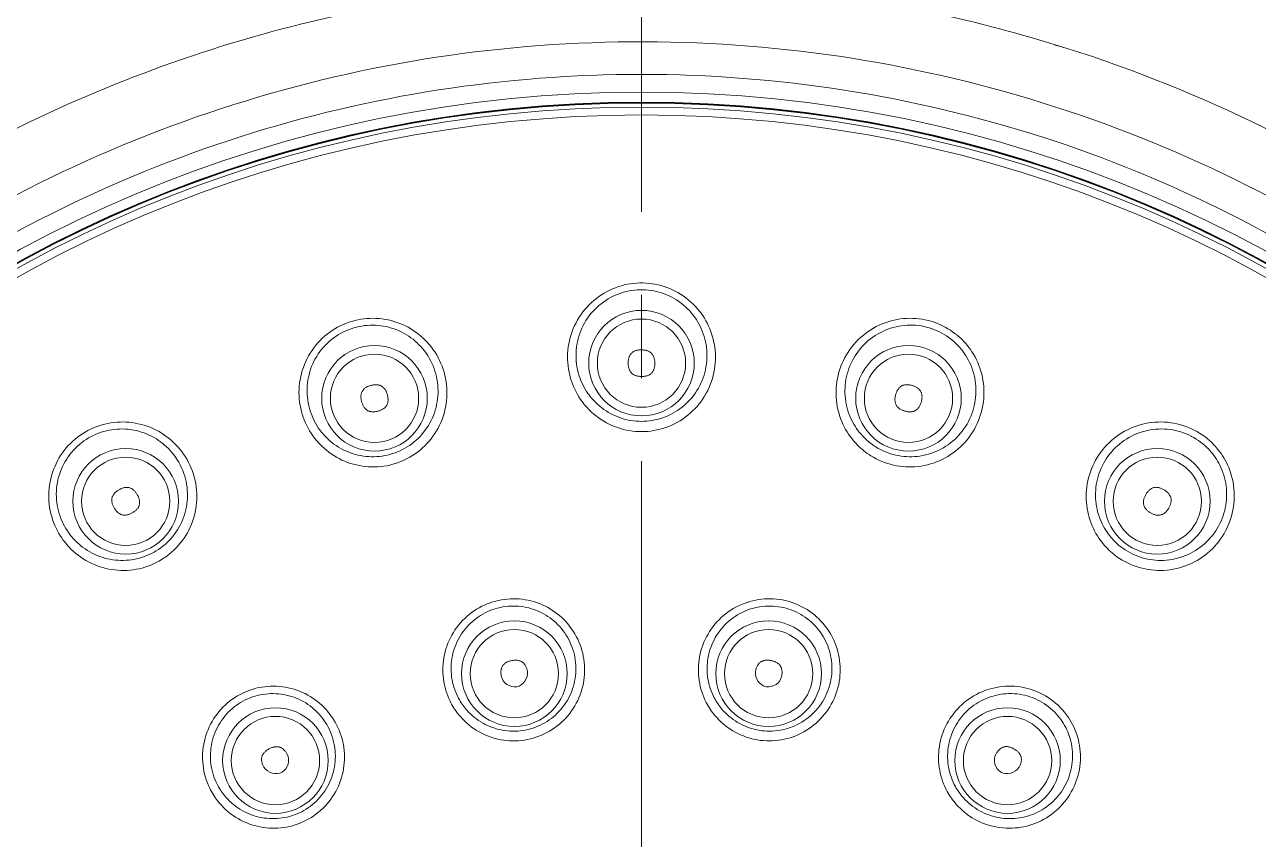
# Model space of a CAD drawing. Header units: millimetres. Extents: x 1435 to 2029, y -1230 to -810.
# Drawn here: x 1679.87 to 1716.94, y -885.33 to -860.84 of the extents above; entities that cross this region are included whole.
import ezdxf

# ---------------------------------------------------------------- set-up
doc = ezdxf.new("R2010")
doc.units = ezdxf.units.MM
doc.header["$LTSCALE"] = 10
doc.linetypes.add('CENTER', pattern=[2, 1.25, -0.25, 0.25, -0.25])
doc.layers.add('41', color=7, linetype='Continuous')
doc.layers.add('CL', color=1, linetype='CENTER')

msp = doc.modelspace()

# ---------------------------------------------------------------- linework, layer by layer
at = {"layer": '41', "color": 3, "linetype": 'Continuous', "lineweight": 5, "extrusion": (0, 0, -1)}
for centre, radius in [((-1698.40274, -902.01799), 39.1474), ((-1698.40274, -902.01799), 38.81921), ((-1698.40274, -902.01799), 38.46191), ((-1698.40274, -871.01799), 1.5866), ((-1690.37935, -872.07429), 1.5866), ((-1706.42613, -872.07429), 1.5866), ((-1682.90274, -875.1712), 1.5866), ((-1713.90274, -875.1712), 1.5866), ((-1694.58248, -880.35222), 1.5866), ((-1702.223, -880.35222), 1.5866), ((-1687.40274, -882.96543), 1.5866), ((-1709.40274, -882.96543), 1.5866)]:
    msp.add_circle(centre, radius, dxfattribs=at)
at = {"layer": '41', "color": 3, "linetype": 'Continuous', "lineweight": 5}
for centre, radius in [((1698.40274, -902.01799), 38.84741), ((1698.40274, -871.01799), 1.32679), ((1690.37935, -872.07429), 1.32679), ((1706.42613, -872.07429), 1.32679), ((1682.90274, -875.1712), 1.32679), ((1713.90274, -875.1712), 1.32679), ((1694.58248, -880.35222), 1.32679), ((1702.223, -880.35222), 1.32679), ((1687.40274, -882.96543), 1.32679), ((1709.40274, -882.96543), 1.32679)]:
    msp.add_circle(centre, radius, dxfattribs=at)
at = {"layer": '41', "color": 7, "linetype": 'Continuous', "lineweight": 5, "extrusion": (0, 0, -1)}
msp.add_circle((-1698.40274, -902.01799), 38.82819, dxfattribs=at)
at = {"layer": '41', "color": 7, "linetype": 'Continuous', "lineweight": 5}
msp.add_circle((1698.40274, -902.01799), 38.69737, dxfattribs=at)
for points, degree, knots in [([(1710.80763, -861.43355), (1704.43785, -859.4729), (1697.70682, -859.05988), (1687.92136, -860.75512), (1684.77073, -861.68737), (1678.69198, -864.28703), (1675.79006, -865.95192), (1670.51201, -869.86368), (1668.07071, -872.16193), (1663.82125, -877.21594), (1662.01189, -879.9591), (1659.02718, -885.87989), (1657.88594, -889.00565), (1656.36149, -895.4016), (1655.96541, -898.7412), (1655.9695, -908.6206), (1657.55294, -915.22506), (1661.9922, -924.04122), (1663.84319, -926.8498), (1668.07896, -931.88137), (1670.48537, -934.15303), (1675.82524, -938.10922), (1678.6784, -939.74049), (1684.73708, -942.33594), (1687.95791, -943.28799), (1694.43301, -944.40824), (1697.76031, -944.59295), (1704.37607, -944.17223), (1707.6233, -943.58234), (1710.80817, -942.60197)], 3, [0, 0, 0, 0, 0.125, 0.125, 0.1875, 0.1875, 0.25, 0.25, 0.3125, 0.3125, 0.375, 0.375, 0.4375, 0.4375, 0.5, 0.5, 0.625, 0.625, 0.6875, 0.6875, 0.75, 0.75, 0.8125, 0.8125, 0.875, 0.875, 0.9375, 0.9375, 1, 1, 1, 1]), ([(1731.43153, -875.47756), (1728.90642, -872.28462), (1725.73505, -869.32585), (1718.70504, -864.52989), (1714.90178, -862.69375), (1710.80763, -861.43352)], 3, [0, 0, 0, 0, 0.5, 0.5, 1, 1, 1, 1]), ([(1698.00274, -871.01799), (1698.00654, -870.61425), (1698.40274, -870.61799), (1698.79901, -870.62173), (1698.80274, -871.01799)], 2, [0, 0, 0, 0.5, 0.5, 1, 1, 1]), ([(1698.80274, -871.01799), (1698.79894, -871.42173), (1698.40274, -871.41799), (1698.00647, -871.41425), (1698.00274, -871.01799)], 2, [0, 0, 0, 0.5, 0.5, 1, 1, 1]), ([(1689.99298, -872.17782), (1689.89216, -871.78685), (1690.27582, -871.68792), (1690.65956, -871.58897), (1690.76572, -871.97076)], 2, [0, 0, 0, 0.5, 0.5, 1, 1, 1]), ([(1706.03976, -871.97076), (1706.14793, -871.58177), (1706.52966, -871.68792), (1706.91146, -871.7941), (1706.8125, -872.17782)], 2, [0, 0, 0, 0.5, 0.5, 1, 1, 1]), ([(1690.76572, -871.97076), (1690.86655, -872.36173), (1690.48288, -872.46066), (1690.09915, -872.55961), (1689.99298, -872.17782)], 2, [0, 0, 0, 0.5, 0.5, 1, 1, 1]), ([(1706.8125, -872.17782), (1706.70434, -872.56682), (1706.32261, -872.46066), (1705.94081, -872.35449), (1706.03976, -871.97076)], 2, [0, 0, 0, 0.5, 0.5, 1, 1, 1]), ([(1682.55633, -875.3712), (1682.35776, -875.01966), (1682.70274, -874.8248), (1683.04779, -874.6299), (1683.24915, -874.9712)], 2, [0, 0, 0, 0.5, 0.5, 1, 1, 1]), ([(1713.55633, -874.9712), (1713.76149, -874.62346), (1714.10274, -874.82479), (1714.44405, -875.02617), (1714.24915, -875.3712)], 2, [0, 0, 0, 0.5, 0.5, 1, 1, 1]), ([(1683.24915, -874.9712), (1683.44773, -875.32275), (1683.10274, -875.51762), (1682.75769, -875.71251), (1682.55633, -875.3712)], 2, [0, 0, 0, 0.5, 0.5, 1, 1, 1]), ([(1714.24915, -875.3712), (1714.04399, -875.71895), (1713.70274, -875.51762), (1713.36143, -875.31624), (1713.55633, -874.9712)], 2, [0, 0, 0, 0.5, 0.5, 1, 1, 1]), ([(1694.18856, -880.42168), (1694.1222, -880.02341), (1694.51302, -879.9583), (1694.90392, -879.89317), (1694.97641, -880.28276)], 2, [0, 0, 0, 0.5, 0.5, 1, 1, 1]), ([(1701.82908, -880.28276), (1701.90293, -879.88582), (1702.29246, -879.9583), (1702.68206, -880.03079), (1702.61693, -880.42168)], 2, [0, 0, 0, 0.5, 0.5, 1, 1, 1]), ([(1687.05633, -883.16543), (1686.85776, -882.81388), (1687.20274, -882.61902), (1687.54779, -882.42413), (1687.74915, -882.76543)], 2, [0, 0, 0, 0.5, 0.5, 1, 1, 1]), ([(1709.05633, -882.76543), (1709.2615, -882.41768), (1709.60274, -882.61902), (1709.94405, -882.8204), (1709.74915, -883.16543)], 2, [0, 0, 0, 0.5, 0.5, 1, 1, 1])]:
    msp.add_open_spline(points, degree=degree, knots=knots, dxfattribs=at)
at = {"layer": '41', "color": 3, "linetype": 'Continuous', "lineweight": 5}
for points, knots in [([(1730.13435, -927.32983), (1727.50598, -930.63116), (1724.45271, -933.46965), (1717.48903, -938.14516), (1713.66896, -939.92341), (1701.61907, -943.40742), (1692.83378, -943.15063), (1681.04048, -939.02241), (1677.27538, -937.00836), (1670.62627, -932.00246), (1667.64716, -928.93741), (1662.83208, -922.14946), (1660.92504, -918.32807), (1658.39607, -910.39283), (1657.73907, -906.19871), (1657.74274, -897.80204), (1658.41335, -893.55771), (1660.9641, -885.61714), (1662.8646, -881.82521), (1670.14191, -871.6132), (1677.08091, -866.38542), (1689.00801, -862.23172), (1693.10014, -861.48266), (1701.51783, -861.2585), (1705.66341, -861.7935), (1713.71948, -864.13161), (1717.53553, -865.91697), (1724.47376, -870.58562), (1727.56233, -873.4756), (1730.13487, -876.70681)], [0, 0, 0, 0, 0.0625, 0.0625, 0.125, 0.125, 0.25, 0.25, 0.3125, 0.3125, 0.375, 0.375, 0.4375, 0.4375, 0.5, 0.5, 0.5625, 0.5625, 0.625, 0.625, 0.75, 0.75, 0.8125, 0.8125, 0.875, 0.875, 0.9375, 0.9375, 1, 1, 1, 1]), ([(1729.36542, -877.33787), (1724.24212, -870.89578), (1717.19666, -866.14876), (1705.40494, -862.75058), (1701.3571, -862.23616), (1693.14841, -862.47134), (1689.1578, -863.20971), (1677.52705, -867.28659), (1670.7714, -872.39682), (1663.68855, -882.3734), (1661.84131, -886.07445), (1659.3653, -893.82577), (1658.71928, -897.98009), (1658.72811, -910.17906), (1661.31775, -918.32302), (1668.41489, -928.32004), (1671.2618, -931.25181), (1677.81644, -936.18764), (1681.39353, -938.10366), (1689.15107, -940.82491), (1693.15378, -941.56401), (1701.33659, -941.80004), (1705.41023, -941.2833), (1717.171, -937.89574), (1724.24173, -933.14069), (1729.36544, -926.6981)], [0, 0, 0, 0, 0.125, 0.125, 0.1875, 0.1875, 0.25, 0.25, 0.375, 0.375, 0.4375, 0.4375, 0.5, 0.5, 0.625, 0.625, 0.6875, 0.6875, 0.75, 0.75, 0.8125, 0.8125, 0.875, 0.875, 1, 1, 1, 1]), ([(1700.07815, -869.37262), (1700.23622, -869.55489), (1700.36554, -869.76523), (1700.45691, -869.98739), (1700.55254, -870.21991), (1700.60912, -870.4716), (1700.62244, -870.72213), (1700.63595, -870.97628), (1700.60529, -871.23624), (1700.53279, -871.48052), (1700.46011, -871.72539), (1700.34327, -871.96137), (1700.19155, -872.16817), (1700.04148, -872.3727), (1699.85294, -872.55443), (1699.64157, -872.69708), (1699.4343, -872.83695), (1699.19916, -872.94315), (1698.95613, -873.00596), (1698.71774, -873.06757), (1698.46508, -873.08914), (1698.2195, -873.06871), (1697.97643, -873.0485), (1697.73362, -872.98663), (1697.51094, -872.88858), (1697.28761, -872.79023), (1697.07847, -872.65289), (1696.89993, -872.48819), (1696.77682, -872.37462), (1696.66614, -872.24649), (1696.57183, -872.10876), (1696.43945, -871.91544), (1696.33694, -871.69902), (1696.27109, -871.47507), (1696.19982, -871.2327), (1696.16971, -870.97507), (1696.183, -870.7231), (1696.19643, -870.4684), (1696.25461, -870.21243), (1696.35307, -869.97655), (1696.45137, -869.74106), (1696.59265, -869.51898), (1696.76556, -869.32968), (1696.936, -869.14308), (1697.14208, -868.98307), (1697.36655, -868.86416), (1697.5864, -868.74768), (1697.83013, -868.66737), (1698.07699, -868.6306), (1698.31955, -868.59447), (1698.57188, -868.59936), (1698.81281, -868.64483), (1699.05219, -868.69001), (1699.28687, -868.77642), (1699.49788, -868.89654), (1699.71585, -869.02061), (1699.91466, -869.1841), (1700.07815, -869.37262)], [0, 0, 0, 0, 0.05194151, 0.05194151, 0.05194151, 0.10636016, 0.10636016, 0.10636016, 0.16158597, 0.16158597, 0.16158597, 0.21695941, 0.21695941, 0.21695941, 0.27173173, 0.27173173, 0.27173173, 0.32542885, 0.32542885, 0.32542885, 0.37807883, 0.37807883, 0.37807883, 0.43016915, 0.43016915, 0.43016915, 0.48240092, 0.48240092, 0.48240092, 0.51815137, 0.51815137, 0.51815137, 0.56862947, 0.56862947, 0.56862947, 0.62336068, 0.62336068, 0.62336068, 0.67870222, 0.67870222, 0.67870222, 0.73396422, 0.73396422, 0.73396422, 0.78843859, 0.78843859, 0.78843859, 0.8417816, 0.8417816, 0.8417816, 0.89417598, 0.89417598, 0.89417598, 0.94621412, 0.94621412, 0.94621412, 1, 1, 1, 1]), ([(1699.89844, -869.50274), (1699.89477, -869.49843), (1699.89108, -869.49413), (1699.88738, -869.48985), (1699.74618, -869.32677), (1699.57515, -869.18471), (1699.38748, -869.07568), (1699.38593, -869.07478), (1699.38437, -869.07388), (1699.38281, -869.07298), (1699.19457, -868.96431), (1698.98456, -868.88596), (1698.77019, -868.845), (1698.55441, -868.80378), (1698.32811, -868.79934), (1698.11083, -868.8321), (1697.88971, -868.86544), (1697.67151, -868.93828), (1697.47527, -869.04368), (1697.27499, -869.15126), (1697.09165, -869.29587), (1696.94083, -869.46406), (1696.78801, -869.63449), (1696.66403, -869.83405), (1696.57886, -870.04506), (1696.49376, -870.25591), (1696.44491, -870.48415), (1696.43597, -870.71069), (1696.42716, -870.93391), (1696.45681, -871.16156), (1696.52275, -871.37531), (1696.58337, -871.5718), (1696.67601, -871.76131), (1696.79472, -871.93036), (1696.8789, -872.05024), (1696.97725, -872.16165), (1697.08636, -872.26032), (1697.24391, -872.40279), (1697.42775, -872.52149), (1697.62383, -872.60643), (1697.81863, -872.69081), (1698.03066, -872.74403), (1698.24291, -872.76142), (1698.4572, -872.77897), (1698.67753, -872.76042), (1698.88565, -872.70747), (1699.09835, -872.65336), (1699.30425, -872.56181), (1699.48626, -872.44116), (1699.6728, -872.31752), (1699.83957, -872.15985), (1699.97314, -871.98214), (1700.10899, -871.80141), (1700.2144, -871.59488), (1700.28125, -871.38011), (1700.3483, -871.16467), (1700.37847, -870.93498), (1700.36949, -870.70984), (1700.3606, -870.487), (1700.31312, -870.26259), (1700.23051, -870.05477), (1700.15139, -869.85573), (1700.03802, -869.66678), (1699.89844, -869.50274)], [0, 0, 0, 0, 0.00135918, 0.00135918, 0.00135918, 0.05382942, 0.05382942, 0.05382942, 0.05425874, 0.05425874, 0.05425874, 0.10682595, 0.10682595, 0.10682595, 0.15975697, 0.15975697, 0.15975697, 0.21364395, 0.21364395, 0.21364395, 0.26865381, 0.26865381, 0.26865381, 0.32439176, 0.32439176, 0.32439176, 0.38006562, 0.38006562, 0.38006562, 0.43489576, 0.43489576, 0.43489576, 0.48520002, 0.48520002, 0.48520002, 0.5206607, 0.5206607, 0.5206607, 0.57223279, 0.57223279, 0.57223279, 0.62347608, 0.62347608, 0.62347608, 0.67522843, 0.67522843, 0.67522843, 0.72813882, 0.72813882, 0.72813882, 0.7823775, 0.7823775, 0.7823775, 0.83754297, 0.83754297, 0.83754297, 0.89286893, 0.89286893, 0.89286893, 0.94761446, 0.94761446, 0.94761446, 1, 1, 1, 1]), ([(1692.01531, -870.44658), (1692.0204, -870.4525), (1692.02546, -870.45845), (1692.03048, -870.46443), (1692.19197, -870.65642), (1692.32217, -870.87841), (1692.411, -871.11236), (1692.50123, -871.34998), (1692.55124, -871.60647), (1692.55679, -871.86078), (1692.56237, -872.11618), (1692.52321, -872.37653), (1692.44195, -872.61975), (1692.36145, -872.86073), (1692.23727, -873.09171), (1692.07931, -873.2924), (1691.9243, -873.48933), (1691.73232, -873.66265), (1691.51944, -873.79689), (1691.31076, -873.92848), (1691.07615, -874.0262), (1690.8354, -874.08157), (1690.59751, -874.13628), (1690.34711, -874.15118), (1690.10487, -874.12535), (1689.86239, -874.0995), (1689.62154, -874.0322), (1689.40152, -873.92955), (1689.17859, -873.82553), (1688.97105, -873.68249), (1688.79497, -873.51245), (1688.67479, -873.39639), (1688.56722, -873.2662), (1688.47604, -873.12672), (1688.3447, -872.92582), (1688.24498, -872.7012), (1688.18397, -872.46943), (1688.1191, -872.22295), (1688.09641, -871.96171), (1688.11807, -871.70731), (1688.13974, -871.4529), (1688.20644, -871.1982), (1688.31327, -870.96503), (1688.41873, -870.73484), (1688.56636, -870.51914), (1688.74417, -870.33702), (1688.91838, -870.15858), (1689.12653, -870.00738), (1689.35107, -869.89687), (1689.57147, -869.78839), (1689.81381, -869.7161), (1690.0577, -869.68612), (1690.29957, -869.65639), (1690.54957, -869.66741), (1690.78725, -869.71782), (1691.02618, -869.76849), (1691.25913, -869.86026), (1691.4677, -869.98508), (1691.67304, -870.10795), (1691.86009, -870.26589), (1692.01531, -870.44658)], [0, 0, 0, 0, 0.00166573, 0.00166573, 0.00166573, 0.05593833, 0.05593833, 0.05593833, 0.1110856, 0.1110856, 0.1110856, 0.16648752, 0.16648752, 0.16648752, 0.22138553, 0.22138553, 0.22138553, 0.2752474, 0.2752474, 0.2752474, 0.32802635, 0.32802635, 0.32802635, 0.38015684, 0.38015684, 0.38015684, 0.43232791, 0.43232791, 0.43232791, 0.4851903, 0.4851903, 0.4851903, 0.52100168, 0.52100168, 0.52100168, 0.57291958, 0.57291958, 0.57291958, 0.62822592, 0.62822592, 0.62822592, 0.68355002, 0.68355002, 0.68355002, 0.73817148, 0.73817148, 0.73817148, 0.79167882, 0.79167882, 0.79167882, 0.84418144, 0.84418144, 0.84418144, 0.89622908, 0.89622908, 0.89622908, 0.94854126, 0.94854126, 0.94854126, 1, 1, 1, 1]), ([(1707.90727, -870.19353), (1708.07035, -870.33158), (1708.21443, -870.49486), (1708.33094, -870.67292), (1708.46579, -870.87902), (1708.56694, -871.11021), (1708.62705, -871.34782), (1708.68838, -871.59022), (1708.7087, -871.84581), (1708.6869, -872.09411), (1708.66471, -872.34673), (1708.59832, -872.59871), (1708.49313, -872.82946), (1708.3872, -873.06186), (1708.23891, -873.27918), (1708.06027, -873.46287), (1707.88277, -873.64538), (1707.67022, -873.7998), (1707.44033, -873.91218), (1707.2144, -874.02261), (1706.96529, -874.09551), (1706.71425, -874.12385), (1706.46832, -874.15162), (1706.21363, -874.13737), (1705.97189, -874.08199), (1705.73359, -874.02739), (1705.50128, -873.93134), (1705.29419, -873.802), (1705.15167, -873.71299), (1705.01864, -873.60705), (1704.90019, -873.48848), (1704.73894, -873.32706), (1704.60167, -873.13869), (1704.49745, -872.9369), (1704.38386, -872.71696), (1704.30668, -872.47533), (1704.27134, -872.23146), (1704.23531, -871.98286), (1704.24177, -871.72522), (1704.28982, -871.47926), (1704.33858, -871.22961), (1704.43153, -870.98512), (1704.56119, -870.76598), (1704.69127, -870.54613), (1704.86199, -870.34566), (1705.05945, -870.18199), (1705.25489, -870.01998), (1705.48212, -869.88948), (1705.72203, -869.80249), (1705.95731, -869.71718), (1706.21147, -869.67137), (1706.46274, -869.66965), (1706.7091, -869.66796), (1706.95957, -869.70863), (1707.19293, -869.78837), (1707.42374, -869.86724), (1707.64416, -869.98645), (1707.83622, -870.13587), (1707.8603, -870.1546), (1707.88399, -870.17383), (1707.90727, -870.19353)], [0, 0, 0, 0, 0.04561056, 0.04561056, 0.04561056, 0.09857292, 0.09857292, 0.09857292, 0.15261759, 0.15261759, 0.15261759, 0.20762394, 0.20762394, 0.20762394, 0.26304239, 0.26304239, 0.26304239, 0.31811419, 0.31811419, 0.31811419, 0.37222903, 0.37222903, 0.37222903, 0.4252257, 0.4252257, 0.4252257, 0.47744845, 0.47744845, 0.47744845, 0.5131146, 0.5131146, 0.5131146, 0.56193319, 0.56193319, 0.56193319, 0.61524217, 0.61524217, 0.61524217, 0.66960158, 0.66960158, 0.66960158, 0.72479545, 0.72479545, 0.72479545, 0.78018529, 0.78018529, 0.78018529, 0.8350151, 0.8350151, 0.8350151, 0.88877816, 0.88877816, 0.88877816, 0.94146862, 0.94146862, 0.94146862, 0.99356014, 0.99356014, 0.99356014, 1, 1, 1, 1]), ([(1691.82399, -870.58037), (1691.68738, -870.41761), (1691.52184, -870.27485), (1691.33942, -870.16348), (1691.15396, -870.05024), (1690.94606, -869.96654), (1690.73245, -869.92001), (1690.51989, -869.8737), (1690.29582, -869.86298), (1690.07907, -869.88926), (1689.8605, -869.91575), (1689.64318, -869.98066), (1689.44594, -870.07832), (1689.24501, -870.1778), (1689.05905, -870.31415), (1688.90411, -870.47484), (1688.74603, -870.63878), (1688.61552, -870.83285), (1688.52326, -871.03944), (1688.42992, -871.24844), (1688.37293, -871.47632), (1688.35636, -871.70331), (1688.33984, -871.92968), (1688.36297, -872.16156), (1688.42352, -872.37976), (1688.48022, -872.58408), (1688.57105, -872.7816), (1688.68961, -872.95785), (1688.77157, -873.07968), (1688.86779, -873.19321), (1688.97498, -873.29423), (1689.1313, -873.44155), (1689.31475, -873.56514), (1689.51148, -873.65469), (1689.70462, -873.7426), (1689.91561, -873.79991), (1690.12795, -873.82139), (1690.33938, -873.84278), (1690.55777, -873.82915), (1690.76539, -873.78129), (1690.97545, -873.73286), (1691.18021, -873.64803), (1691.36274, -873.53406), (1691.54947, -873.41747), (1691.71818, -873.26713), (1691.85511, -873.09628), (1691.99537, -872.92128), (1692.10632, -872.71983), (1692.17942, -872.50938), (1692.25363, -872.2957), (1692.291, -872.06673), (1692.28908, -871.8416), (1692.28717, -871.61625), (1692.24588, -871.38852), (1692.16871, -871.17696), (1692.0901, -870.96147), (1691.97198, -870.75668), (1691.82399, -870.58037)], [0, 0, 0, 0, 0.05190699, 0.05190699, 0.05190699, 0.10472987, 0.10472987, 0.10472987, 0.15730288, 0.15730288, 0.15730288, 0.21033831, 0.21033831, 0.21033831, 0.26438501, 0.26438501, 0.26438501, 0.31953241, 0.31953241, 0.31953241, 0.37531255, 0.37531255, 0.37531255, 0.43091816, 0.43091816, 0.43091816, 0.48289526, 0.48289526, 0.48289526, 0.51859127, 0.51859127, 0.51859127, 0.5710221, 0.5710221, 0.5710221, 0.62249518, 0.62249518, 0.62249518, 0.67375709, 0.67375709, 0.67375709, 0.72563895, 0.72563895, 0.72563895, 0.77873704, 0.77873704, 0.77873704, 0.83313969, 0.83313969, 0.83313969, 0.8883747, 0.8883747, 0.8883747, 0.94365449, 0.94365449, 0.94365449, 1, 1, 1, 1]), ([(1707.76419, -870.34558), (1707.74344, -870.32783), (1707.72231, -870.31051), (1707.70082, -870.29363), (1707.53161, -870.1607), (1707.33713, -870.05426), (1707.13327, -869.98344), (1707.13064, -869.98253), (1707.12801, -869.98162), (1707.12538, -869.98072), (1706.91633, -869.90909), (1706.69165, -869.8729), (1706.47097, -869.87512), (1706.2459, -869.87738), (1706.01838, -869.91965), (1705.80838, -869.99746), (1705.59437, -870.07676), (1705.39221, -870.19526), (1705.21913, -870.34174), (1705.04454, -870.48951), (1704.89442, -870.66996), (1704.781, -870.86723), (1704.66828, -871.06327), (1704.58859, -871.28138), (1704.54828, -871.50356), (1704.50874, -871.72147), (1704.506, -871.94915), (1704.54067, -872.16852), (1704.57449, -872.38249), (1704.64481, -872.59414), (1704.74685, -872.78664), (1704.83997, -872.96231), (1704.96163, -873.12617), (1705.10403, -873.26661), (1705.20825, -873.36939), (1705.32498, -873.46125), (1705.44989, -873.53849), (1705.63101, -873.65051), (1705.83375, -873.73389), (1706.04167, -873.78165), (1706.25266, -873.83011), (1706.47478, -873.84319), (1706.68945, -873.82015), (1706.90934, -873.79654), (1707.1276, -873.73441), (1707.32601, -873.63977), (1707.52902, -873.54294), (1707.71706, -873.40941), (1707.87482, -873.25114), (1708.03455, -873.09091), (1708.16779, -872.90087), (1708.264, -872.6971), (1708.36001, -872.49375), (1708.42181, -872.27114), (1708.44437, -872.04736), (1708.46662, -871.82665), (1708.45129, -871.59886), (1708.39904, -871.38234), (1708.34774, -871.1697), (1708.25941, -870.96226), (1708.14042, -870.7771), (1708.03753, -870.61699), (1707.90955, -870.46993), (1707.76419, -870.34558)], [0, 0, 0, 0, 0.00650329, 0.00650329, 0.00650329, 0.05844517, 0.05844517, 0.05844517, 0.05910568, 0.05910568, 0.05910568, 0.11233414, 0.11233414, 0.11233414, 0.16663998, 0.16663998, 0.16663998, 0.22199032, 0.22199032, 0.22199032, 0.27781385, 0.27781385, 0.27781385, 0.33326443, 0.33326443, 0.33326443, 0.38762063, 0.38762063, 0.38762063, 0.44062297, 0.44062297, 0.44062297, 0.48889569, 0.48889569, 0.48889569, 0.52403448, 0.52403448, 0.52403448, 0.57537272, 0.57537272, 0.57537272, 0.62749102, 0.62749102, 0.62749102, 0.68089426, 0.68089426, 0.68089426, 0.73554357, 0.73554357, 0.73554357, 0.79086885, 0.79086885, 0.79086885, 0.84606597, 0.84606597, 0.84606597, 0.90049302, 0.90049302, 0.90049302, 0.95393784, 0.95393784, 0.95393784, 1, 1, 1, 1]), ([(1684.49124, -873.55834), (1684.50416, -873.57324), (1684.51689, -873.58831), (1684.52941, -873.60354), (1684.6905, -873.79951), (1684.81955, -874.02601), (1684.90602, -874.26452), (1684.99307, -874.50465), (1685.03932, -874.76368), (1685.04033, -875.01995), (1685.04133, -875.27447), (1684.99764, -875.53348), (1684.91215, -875.7746), (1684.82816, -876.01151), (1684.70137, -876.23786), (1684.54203, -876.43375), (1684.38593, -876.62566), (1684.1942, -876.79372), (1683.98295, -876.92338), (1683.77463, -877.05123), (1683.5416, -877.1453), (1683.30327, -877.19797), (1683.06531, -877.25057), (1682.81564, -877.26339), (1682.57447, -877.23603), (1682.33059, -877.20837), (1682.08885, -877.13895), (1681.8683, -877.03406), (1681.64352, -876.92716), (1681.43468, -876.7806), (1681.25807, -876.60657), (1681.14049, -876.49071), (1681.03527, -876.36116), (1680.94601, -876.22252), (1680.81256, -876.01522), (1680.71241, -875.78277), (1680.65346, -875.5431), (1680.59246, -875.29506), (1680.57405, -875.0324), (1680.60048, -874.77729), (1680.62664, -874.52487), (1680.69754, -874.27269), (1680.80793, -874.0427), (1680.91617, -873.81718), (1681.06551, -873.60664), (1681.24362, -873.42959), (1681.41827, -873.25597), (1681.62548, -873.10971), (1681.84781, -873.00328), (1682.06777, -872.89798), (1682.30856, -872.82875), (1682.55025, -872.80092), (1682.79259, -872.77301), (1683.04239, -872.78591), (1683.27959, -872.83785), (1683.52028, -872.89056), (1683.75448, -872.98481), (1683.96386, -873.11239), (1684.1608, -873.23239), (1684.3406, -873.38461), (1684.49124, -873.55834)], [0, 0, 0, 0, 0.00421782, 0.00421782, 0.00421782, 0.05924131, 0.05924131, 0.05924131, 0.11465628, 0.11465628, 0.11465628, 0.16970302, 0.16970302, 0.16970302, 0.22378091, 0.22378091, 0.22378091, 0.27674402, 0.27674402, 0.27674402, 0.32894928, 0.32894928, 0.32894928, 0.38106048, 0.38106048, 0.38106048, 0.43375655, 0.43375655, 0.43375655, 0.48747217, 0.48747217, 0.48747217, 0.52295618, 0.52295618, 0.52295618, 0.57640513, 0.57640513, 0.57640513, 0.63178553, 0.63178553, 0.63178553, 0.68658816, 0.68658816, 0.68658816, 0.74031626, 0.74031626, 0.74031626, 0.79297956, 0.79297956, 0.79297956, 0.84506267, 0.84506267, 0.84506267, 0.89727703, 0.89727703, 0.89727703, 0.95025887, 0.95025887, 0.95025887, 1, 1, 1, 1]), ([(1684.2897, -873.69965), (1684.15762, -873.54332), (1683.99916, -873.40585), (1683.82493, -873.297), (1683.63934, -873.18107), (1683.43097, -873.0948), (1683.2163, -873.04591), (1683.00456, -872.9977), (1682.78097, -872.98463), (1682.56387, -873.00857), (1682.34732, -873.03244), (1682.13125, -873.09387), (1681.93406, -873.18804), (1681.73475, -873.28322), (1681.54907, -873.4146), (1681.39309, -873.57062), (1681.23404, -873.72971), (1681.1012, -873.91907), (1681.00573, -874.12155), (1680.90842, -874.32793), (1680.847, -874.55401), (1680.82592, -874.77971), (1680.80466, -875.00747), (1680.82376, -875.24144), (1680.88085, -875.46172), (1680.93585, -875.67395), (1681.02745, -875.87919), (1681.1484, -876.06165), (1681.229, -876.18324), (1681.32361, -876.2966), (1681.429, -876.39773), (1681.5866, -876.54897), (1681.77216, -876.6758), (1681.97146, -876.76772), (1682.16589, -876.8574), (1682.37847, -876.91614), (1682.59279, -876.93855), (1682.80368, -876.9606), (1683.02176, -876.94799), (1683.22969, -876.90104), (1683.43736, -876.85415), (1683.64042, -876.77171), (1683.82224, -876.66022), (1684.00669, -876.54712), (1684.17433, -876.401), (1684.3114, -876.23431), (1684.45177, -876.0636), (1684.56405, -875.86653), (1684.63943, -875.66016), (1684.71658, -875.44897), (1684.75734, -875.22206), (1684.75921, -874.99868), (1684.7611, -874.77245), (1684.72321, -874.54347), (1684.64927, -874.33062), (1684.56978, -874.10183), (1684.44605, -873.8847), (1684.2897, -873.69965)], [0, 0, 0, 0, 0.05008603, 0.05008603, 0.05008603, 0.10353931, 0.10353931, 0.10353931, 0.15626479, 0.15626479, 0.15626479, 0.20887079, 0.20887079, 0.20887079, 0.26206449, 0.26206449, 0.26206449, 0.31632792, 0.31632792, 0.31632792, 0.37164479, 0.37164479, 0.37164479, 0.42745484, 0.42745484, 0.42745484, 0.48115466, 0.48115466, 0.48115466, 0.51667765, 0.51667765, 0.51667765, 0.57020484, 0.57020484, 0.57020484, 0.62241044, 0.62241044, 0.62241044, 0.67377856, 0.67377856, 0.67377856, 0.72509376, 0.72509376, 0.72509376, 0.77716816, 0.77716816, 0.77716816, 0.83051952, 0.83051952, 0.83051952, 0.88512607, 0.88512607, 0.88512607, 0.9404302, 0.9404302, 0.9404302, 1, 1, 1, 1]), ([(1715.67607, -873.55204), (1715.81169, -873.70896), (1715.92595, -873.88663), (1716.01244, -874.07434), (1716.11507, -874.29708), (1716.18092, -874.5396), (1716.20552, -874.78238), (1716.23059, -875.02979), (1716.21354, -875.28411), (1716.15637, -875.52512), (1716.09809, -875.77079), (1715.99655, -876.00932), (1715.86016, -876.22145), (1715.72223, -876.43598), (1715.54479, -876.62944), (1715.34233, -876.78549), (1715.14022, -876.94126), (1714.90742, -877.06408), (1714.66342, -877.14275), (1714.42288, -877.22031), (1714.16458, -877.25709), (1713.91069, -877.24909), (1713.66197, -877.24125), (1713.41045, -877.19015), (1713.1778, -877.09969), (1712.94916, -877.01078), (1712.73239, -876.88138), (1712.54564, -876.72237), (1712.41727, -876.61307), (1712.30081, -876.48824), (1712.20076, -876.35294), (1712.06569, -876.17026), (1711.95808, -875.96455), (1711.88493, -875.75047), (1711.80529, -875.51736), (1711.76453, -875.26825), (1711.76515, -875.02312), (1711.76578, -874.77325), (1711.80936, -874.52078), (1711.89187, -874.2858), (1711.97585, -874.04667), (1712.10245, -873.81912), (1712.26131, -873.6217), (1712.42141, -873.42274), (1712.61877, -873.24888), (1712.83722, -873.11508), (1713.05442, -872.98205), (1713.29863, -872.88493), (1713.54927, -872.83286), (1713.79565, -872.78168), (1714.05525, -872.77264), (1714.30569, -872.80732), (1714.55098, -872.84128), (1714.79438, -872.91817), (1715.01503, -873.03176), (1715.23241, -873.14367), (1715.43374, -873.29429), (1715.60237, -873.47092), (1715.6276, -873.49735), (1715.65218, -873.52441), (1715.67607, -873.55204)], [0, 0, 0, 0, 0.04419859, 0.04419859, 0.04419859, 0.09684464, 0.09684464, 0.09684464, 0.15050576, 0.15050576, 0.15050576, 0.20522387, 0.20522387, 0.20522387, 0.26058306, 0.26058306, 0.26058306, 0.3158604, 0.3158604, 0.3158604, 0.37035237, 0.37035237, 0.37035237, 0.42372143, 0.42372143, 0.42372143, 0.47614847, 0.47614847, 0.47614847, 0.51190866, 0.51190866, 0.51190866, 0.56045062, 0.56045062, 0.56045062, 0.61340796, 0.61340796, 0.61340796, 0.66739842, 0.66739842, 0.66739842, 0.72236227, 0.72236227, 0.72236227, 0.77777334, 0.77777334, 0.77777334, 0.8328761, 0.8328761, 0.8328761, 0.8870384, 0.8870384, 0.8870384, 0.94006868, 0.94006868, 0.94006868, 0.99229436, 0.99229436, 0.99229436, 1, 1, 1, 1]), ([(1715.51432, -873.68068), (1715.49302, -873.65585), (1715.47109, -873.63152), (1715.44856, -873.60777), (1715.30047, -873.45159), (1715.12357, -873.31808), (1714.9324, -873.21847), (1714.92922, -873.21681), (1714.92603, -873.21516), (1714.92284, -873.21352), (1714.72507, -873.11185), (1714.50664, -873.0435), (1714.28683, -873.01409), (1714.06245, -872.98406), (1713.83002, -872.99369), (1713.61006, -873.04128), (1713.38647, -873.08965), (1713.16915, -873.17858), (1712.97666, -873.29945), (1712.78344, -873.42077), (1712.60963, -873.57769), (1712.46947, -873.75656), (1712.3309, -873.93341), (1712.22136, -874.13656), (1712.14976, -874.34954), (1712.07975, -874.55777), (1712.04415, -874.78092), (1712.0463, -875.00148), (1712.0484, -875.21662), (1712.08652, -875.43489), (1712.15849, -875.63908), (1712.22425, -875.82564), (1712.31973, -876.00482), (1712.43893, -876.16403), (1712.52695, -876.28159), (1712.62906, -876.3901), (1712.74142, -876.48525), (1712.90469, -876.6235), (1713.09372, -876.73629), (1713.29298, -876.8143), (1713.49605, -876.8938), (1713.71536, -876.93939), (1713.93238, -876.94776), (1714.15487, -876.95634), (1714.38124, -876.9261), (1714.59249, -876.86048), (1714.80803, -876.79353), (1715.01396, -876.68793), (1715.19343, -876.55327), (1715.37423, -876.4176), (1715.53326, -876.24869), (1715.65771, -876.0607), (1715.78133, -875.87399), (1715.87423, -875.66336), (1715.9287, -875.44577), (1715.98229, -875.2317), (1716.0001, -875.00514), (1715.97998, -874.78426), (1715.96022, -874.56719), (1715.90325, -874.34981), (1715.81287, -874.14995), (1715.73667, -873.98143), (1715.63523, -873.82171), (1715.51432, -873.68068)], [0, 0, 0, 0, 0.00778191, 0.00778191, 0.00778191, 0.05966434, 0.05966434, 0.05966434, 0.06051566, 0.06051566, 0.06051566, 0.11408708, 0.11408708, 0.11408708, 0.1687898, 0.1687898, 0.1687898, 0.22439264, 0.22439264, 0.22439264, 0.28018726, 0.28018726, 0.28018726, 0.33532632, 0.33532632, 0.33532632, 0.38921138, 0.38921138, 0.38921138, 0.44175777, 0.44175777, 0.44175777, 0.48967475, 0.48967475, 0.48967475, 0.5248666, 0.5248666, 0.5248666, 0.57639317, 0.57639317, 0.57639317, 0.6289244, 0.6289244, 0.6289244, 0.68279467, 0.68279467, 0.68279467, 0.73776387, 0.73776387, 0.73776387, 0.79313691, 0.79313691, 0.79313691, 0.84812361, 0.84812361, 0.84812361, 0.90221119, 0.90221119, 0.90221119, 0.95535834, 0.95535834, 0.95535834, 1, 1, 1, 1]), ([(1696.34262, -879.06382), (1696.34616, -879.06921), (1696.34967, -879.07462), (1696.35316, -879.08005), (1696.48287, -879.28167), (1696.5794, -879.50822), (1696.63504, -879.74114), (1696.69109, -879.97577), (1696.70719, -880.22333), (1696.6819, -880.46336), (1696.65658, -880.70373), (1696.58904, -880.94323), (1696.48461, -881.16174), (1696.38074, -881.37911), (1696.23742, -881.58175), (1696.06644, -881.75234), (1695.89709, -881.9213), (1695.69585, -882.06351), (1695.47951, -882.16672), (1695.26526, -882.26893), (1695.03025, -882.33572), (1694.79413, -882.36142), (1694.55929, -882.38698), (1694.31689, -882.37261), (1694.08694, -882.31968), (1693.85674, -882.26668), (1693.63273, -882.17362), (1693.43305, -882.04842), (1693.23195, -881.92233), (1693.05005, -881.76022), (1692.90186, -881.57555), (1692.80457, -881.45432), (1692.72016, -881.32174), (1692.6515, -881.18248), (1692.54798, -880.9725), (1692.47852, -880.74254), (1692.44844, -880.5105), (1692.41739, -880.271), (1692.42754, -880.02275), (1692.4782, -879.78635), (1692.52883, -879.55013), (1692.62135, -879.31917), (1692.74836, -879.11301), (1692.87448, -878.90827), (1693.03816, -878.72229), (1693.22587, -878.57103), (1693.41167, -878.4213), (1693.62622, -878.30144), (1693.85156, -878.22176), (1694.07492, -878.14278), (1694.31507, -878.1011), (1694.55198, -878.10018), (1694.78805, -878.09926), (1695.02738, -878.13878), (1695.25034, -878.21523), (1695.47401, -878.29192), (1695.6873, -878.40785), (1695.87304, -878.55325), (1696.05533, -878.69595), (1696.21589, -878.87069), (1696.34262, -879.06382)], [0, 0, 0, 0, 0.00143414, 0.00143414, 0.00143414, 0.05548026, 0.05548026, 0.05548026, 0.10993308, 0.10993308, 0.10993308, 0.16446776, 0.16446776, 0.16446776, 0.21871766, 0.21871766, 0.21871766, 0.27244361, 0.27244361, 0.27244361, 0.32564356, 0.32564356, 0.32564356, 0.37854633, 0.37854633, 0.37854633, 0.43150309, 0.43150309, 0.43150309, 0.48483703, 0.48483703, 0.48483703, 0.51957038, 0.51957038, 0.51957038, 0.57233879, 0.57233879, 0.57233879, 0.62685629, 0.62685629, 0.62685629, 0.68133924, 0.68133924, 0.68133924, 0.73544402, 0.73544402, 0.73544402, 0.78899426, 0.78899426, 0.78899426, 0.84206432, 0.84206432, 0.84206432, 0.89493826, 0.89493826, 0.89493826, 0.94797881, 0.94797881, 0.94797881, 1, 1, 1, 1]), ([(1704.0231, -879.05955), (1704.15012, -879.25266), (1704.2464, -879.46914), (1704.30487, -879.69221), (1704.36561, -879.92394), (1704.38713, -880.16905), (1704.36787, -880.40752), (1704.34847, -880.64786), (1704.28711, -880.88808), (1704.18879, -881.10835), (1704.09027, -881.32906), (1703.95189, -881.53587), (1703.78495, -881.7113), (1703.61879, -881.88591), (1703.41967, -882.03429), (1703.20415, -882.1436), (1702.99063, -882.25189), (1702.75503, -882.32483), (1702.51714, -882.35594), (1702.2816, -882.38674), (1702.03726, -882.37739), (1701.80462, -882.32855), (1701.57336, -882.28), (1701.34728, -882.19112), (1701.14502, -882.0694), (1700.94267, -881.94762), (1700.75861, -881.78967), (1700.60767, -881.60872), (1700.50684, -881.48784), (1700.41903, -881.35504), (1700.34734, -881.2152), (1700.2429, -881.01147), (1700.17086, -880.78826), (1700.13636, -880.56241), (1700.1001, -880.32502), (1700.1044, -880.07833), (1700.1488, -879.84252), (1700.19348, -879.60527), (1700.27998, -879.37249), (1700.40129, -879.16351), (1700.5226, -878.95453), (1700.68212, -878.76356), (1700.86673, -878.60683), (1701.05017, -878.45111), (1701.26353, -878.32487), (1701.48902, -878.23913), (1701.71224, -878.15425), (1701.95359, -878.10672), (1702.19275, -878.10081), (1702.42974, -878.09496), (1702.67115, -878.12981), (1702.89683, -878.20248), (1703.12157, -878.27485), (1703.33689, -878.38668), (1703.52517, -878.52858), (1703.71917, -878.6748), (1703.88993, -878.8571), (1704.0231, -879.05955)], [0, 0, 0, 0, 0.0519288, 0.0519288, 0.0519288, 0.10592084, 0.10592084, 0.10592084, 0.16034379, 0.16034379, 0.16034379, 0.21488596, 0.21488596, 0.21488596, 0.26917707, 0.26917707, 0.26917707, 0.32295855, 0.32295855, 0.32295855, 0.37620275, 0.37620275, 0.37620275, 0.4291189, 0.4291189, 0.4291189, 0.48205249, 0.48205249, 0.48205249, 0.51713371, 0.51713371, 0.51713371, 0.56859165, 0.56859165, 0.56859165, 0.62274493, 0.62274493, 0.62274493, 0.67723949, 0.67723949, 0.67723949, 0.73174048, 0.73174048, 0.73174048, 0.78589274, 0.78589274, 0.78589274, 0.83949727, 0.83949727, 0.83949727, 0.8926031, 0.8926031, 0.8926031, 0.94547812, 0.94547812, 0.94547812, 1, 1, 1, 1]), ([(1696.13185, -879.1819), (1696.02124, -879.01004), (1695.88035, -878.85421), (1695.71985, -878.72675), (1695.55611, -878.59672), (1695.3675, -878.49276), (1695.1694, -878.42384), (1694.97182, -878.35509), (1694.75933, -878.31933), (1694.54971, -878.31982), (1694.33931, -878.32031), (1694.12588, -878.35735), (1693.92762, -878.42779), (1693.72764, -878.49884), (1693.53738, -878.6059), (1693.37306, -878.73954), (1693.20716, -878.87445), (1693.06292, -879.0403), (1692.95241, -879.22256), (1692.84127, -879.40585), (1692.76102, -879.61095), (1692.7181, -879.82032), (1692.67524, -880.02939), (1692.66836, -880.24857), (1692.69783, -880.45963), (1692.72631, -880.66348), (1692.78938, -880.86515), (1692.88226, -881.049), (1692.94367, -881.17055), (1693.01879, -881.28615), (1693.10511, -881.39175), (1693.23618, -881.55208), (1693.39639, -881.69259), (1693.57318, -881.8017), (1693.74811, -881.90967), (1693.94394, -881.98976), (1694.14506, -882.03517), (1694.34551, -882.08043), (1694.55661, -882.09243), (1694.76119, -882.07002), (1694.96681, -882.04749), (1695.17144, -881.98957), (1695.35826, -881.90111), (1695.54719, -881.81164), (1695.72311, -881.68848), (1695.87161, -881.54212), (1696.02201, -881.39388), (1696.14847, -881.21775), (1696.24083, -881.02863), (1696.33403, -880.83776), (1696.39513, -880.62838), (1696.41937, -880.41791), (1696.44368, -880.20693), (1696.43165, -879.98903), (1696.38437, -879.78213), (1696.33604, -879.57063), (1696.24944, -879.36461), (1696.13185, -879.1819)], [0, 0, 0, 0, 0.05233705, 0.05233705, 0.05233705, 0.10576937, 0.10576937, 0.10576937, 0.15906837, 0.15906837, 0.15906837, 0.21257525, 0.21257525, 0.21257525, 0.26655645, 0.26655645, 0.26655645, 0.32106083, 0.32106083, 0.32106083, 0.37587124, 0.37587124, 0.37587124, 0.4305912, 0.4305912, 0.4305912, 0.4833882, 0.4833882, 0.4833882, 0.51803482, 0.51803482, 0.51803482, 0.57105923, 0.57105923, 0.57105923, 0.62352435, 0.62352435, 0.62352435, 0.67581812, 0.67581812, 0.67581812, 0.72838476, 0.72838476, 0.72838476, 0.78155605, 0.78155605, 0.78155605, 0.83541697, 0.83541697, 0.83541697, 0.88977547, 0.88977547, 0.88977547, 0.94426325, 0.94426325, 0.94426325, 1, 1, 1, 1]), ([(1703.82325, -879.17499), (1703.82005, -879.17005), (1703.81683, -879.16512), (1703.81358, -879.16021), (1703.69897, -878.98693), (1703.55302, -878.83052), (1703.3874, -878.70404), (1703.38635, -878.70325), (1703.38531, -878.70245), (1703.38427, -878.70166), (1703.21768, -878.575), (1703.02667, -878.4751), (1702.82718, -878.41059), (1702.62683, -878.3458), (1702.41227, -878.31489), (1702.20182, -878.32047), (1701.98948, -878.32611), (1701.77525, -878.36905), (1701.5775, -878.44532), (1701.37788, -878.52231), (1701.18932, -878.63544), (1701.02776, -878.77463), (1700.86538, -878.91452), (1700.72562, -879.08469), (1700.62, -879.27049), (1700.51463, -879.45587), (1700.44027, -879.66196), (1700.40293, -879.87164), (1700.36594, -880.07937), (1700.36427, -880.2963), (1700.39817, -880.50476), (1700.43031, -880.70236), (1700.49517, -880.89737), (1700.58821, -881.07521), (1700.65188, -881.1969), (1700.72949, -881.31239), (1700.81838, -881.41748), (1700.95108, -881.57437), (1701.1123, -881.71126), (1701.28928, -881.81685), (1701.46583, -881.92217), (1701.66283, -881.99915), (1701.86429, -882.04137), (1702.06693, -882.08384), (1702.27962, -882.09228), (1702.48482, -882.06612), (1702.69241, -882.03965), (1702.89807, -881.97704), (1703.0848, -881.88383), (1703.27389, -881.78943), (1703.44886, -881.66105), (1703.59538, -881.50972), (1703.74317, -881.35708), (1703.86616, -881.17687), (1703.95444, -880.98418), (1704.04287, -880.79117), (1704.09893, -880.58032), (1704.11809, -880.36897), (1704.13715, -880.15862), (1704.12016, -879.94204), (1704.06831, -879.73693), (1704.01829, -879.53909), (1703.93455, -879.34675), (1703.82325, -879.17499)], [0, 0, 0, 0, 0.00148275, 0.00148275, 0.00148275, 0.05455123, 0.05455123, 0.05455123, 0.05488058, 0.05488058, 0.05488058, 0.10818752, 0.10818752, 0.10818752, 0.16173529, 0.16173529, 0.16173529, 0.21577391, 0.21577391, 0.21577391, 0.2703256, 0.2703256, 0.2703256, 0.32514896, 0.32514896, 0.32514896, 0.3798354, 0.3798354, 0.3798354, 0.43400038, 0.43400038, 0.43400038, 0.48527428, 0.48527428, 0.48527428, 0.52012138, 0.52012138, 0.52012138, 0.57255304, 0.57255304, 0.57255304, 0.62485818, 0.62485818, 0.62485818, 0.67747739, 0.67747739, 0.67747739, 0.7307225, 0.7307225, 0.7307225, 0.78464983, 0.78464983, 0.78464983, 0.83904306, 0.83904306, 0.83904306, 0.89352563, 0.89352563, 0.89352563, 0.94774392, 0.94774392, 0.94774392, 1, 1, 1, 1]), ([(1689.1193, -881.68433), (1689.1291, -881.69909), (1689.13872, -881.71398), (1689.14816, -881.72898), (1689.27663, -881.93323), (1689.37141, -882.16259), (1689.42455, -882.39813), (1689.47774, -882.63388), (1689.49067, -882.88239), (1689.46191, -883.12286), (1689.43332, -883.36198), (1689.36268, -883.59982), (1689.25556, -883.8162), (1689.14948, -884.03047), (1689.00465, -884.22967), (1688.83303, -884.39679), (1688.66303, -884.56234), (1688.46204, -884.70102), (1688.24682, -884.80117), (1688.03269, -884.90083), (1687.79859, -884.96511), (1687.56389, -884.9889), (1687.32883, -885.01273), (1687.08676, -884.99661), (1686.8574, -884.94223), (1686.62634, -884.88745), (1686.40189, -884.79238), (1686.20212, -884.66507), (1686.00034, -884.53648), (1685.81822, -884.37151), (1685.67045, -884.18378), (1685.57651, -884.06445), (1685.49491, -883.93439), (1685.42833, -883.79792), (1685.32303, -883.58206), (1685.25356, -883.345), (1685.2258, -883.10616), (1685.19792, -882.86623), (1685.2114, -882.61782), (1685.26549, -882.38183), (1685.31919, -882.14755), (1685.41445, -881.91896), (1685.54358, -881.71553), (1685.6714, -881.51417), (1685.836, -881.33186), (1686.02368, -881.1841), (1686.20976, -881.03761), (1686.42368, -880.92103), (1686.64761, -880.84405), (1686.87085, -880.76732), (1687.11016, -880.72781), (1687.34582, -880.72853), (1687.58234, -880.72925), (1687.82164, -880.77048), (1688.04431, -880.84847), (1688.26893, -880.92715), (1688.48275, -881.04536), (1688.66858, -881.1932), (1688.84259, -881.33162), (1688.9964, -881.4993), (1689.1193, -881.68433)], [0, 0, 0, 0, 0.00394392, 0.00394392, 0.00394392, 0.0584155, 0.0584155, 0.0584155, 0.11294442, 0.11294442, 0.11294442, 0.16716736, 0.16716736, 0.16716736, 0.22085837, 0.22085837, 0.22085837, 0.274032, 0.274032, 0.274032, 0.3269292, 0.3269292, 0.3269292, 0.37990396, 0.37990396, 0.37990396, 0.43327263, 0.43327263, 0.43327263, 0.48718531, 0.48718531, 0.48718531, 0.52116678, 0.52116678, 0.52116678, 0.57537683, 0.57537683, 0.57537683, 0.62984749, 0.62984749, 0.62984749, 0.68392241, 0.68392241, 0.68392241, 0.73743976, 0.73743976, 0.73743976, 0.79049014, 0.79049014, 0.79049014, 0.84336735, 0.84336735, 0.84336735, 0.89643383, 0.89643383, 0.89643383, 0.94996764, 0.94996764, 0.94996764, 1, 1, 1, 1]), ([(1711.23232, -881.6702), (1711.35267, -881.84955), (1711.44633, -882.04948), (1711.50716, -882.25623), (1711.57419, -882.48406), (1711.60295, -882.72613), (1711.59148, -882.96276), (1711.57989, -883.20179), (1711.52695, -883.44179), (1711.4372, -883.66326), (1711.3467, -883.88658), (1711.21627, -884.09718), (1711.05664, -884.27773), (1710.89654, -884.4588), (1710.7026, -884.61464), (1710.49084, -884.73202), (1710.27989, -884.84895), (1710.04534, -884.93095), (1709.80682, -884.97072), (1709.57043, -885.01014), (1709.32353, -885.00915), (1709.08699, -884.96748), (1708.85281, -884.92622), (1708.62227, -884.84395), (1708.41476, -884.72742), (1708.20863, -884.61167), (1708.01952, -884.45894), (1707.86304, -884.28198), (1707.75778, -884.16296), (1707.66543, -884.0313), (1707.58938, -883.89203), (1707.48144, -883.69436), (1707.40444, -883.47694), (1707.36376, -883.25597), (1707.32066, -883.02182), (1707.31727, -882.77744), (1707.35351, -882.54267), (1707.3901, -882.30561), (1707.4681, -882.07187), (1707.58098, -881.8605), (1707.69464, -881.64764), (1707.84682, -881.45161), (1708.02502, -881.28866), (1708.20337, -881.12557), (1708.41277, -880.99112), (1708.63585, -880.89685), (1708.85767, -880.80311), (1709.09924, -880.74652), (1709.34025, -880.73225), (1709.57891, -880.71812), (1709.82369, -880.74512), (1710.05391, -880.81127), (1710.28194, -880.8768), (1710.502, -880.98255), (1710.69568, -881.11975), (1710.90488, -881.26796), (1711.08966, -881.45762), (1711.23232, -881.6702)], [0, 0, 0, 0, 0.04831969, 0.04831969, 0.04831969, 0.10169202, 0.10169202, 0.10169202, 0.15561214, 0.15561214, 0.15561214, 0.20999188, 0.20999188, 0.20999188, 0.26453893, 0.26453893, 0.26453893, 0.31888095, 0.31888095, 0.31888095, 0.37273581, 0.37273581, 0.37273581, 0.42604236, 0.42604236, 0.42604236, 0.47898249, 0.47898249, 0.47898249, 0.51431182, 0.51431182, 0.51431182, 0.56477745, 0.56477745, 0.56477745, 0.61832463, 0.61832463, 0.61832463, 0.67240166, 0.67240166, 0.67240166, 0.72686666, 0.72686666, 0.72686666, 0.78138798, 0.78138798, 0.78138798, 0.83560171, 0.83560171, 0.83560171, 0.88928058, 0.88928058, 0.88928058, 0.94243991, 0.94243991, 0.94243991, 1, 1, 1, 1]), ([(1688.89819, -881.80913), (1688.79135, -881.64479), (1688.657, -881.49552), (1688.5045, -881.37195), (1688.34128, -881.23971), (1688.1529, -881.13354), (1687.95457, -881.06248), (1687.75771, -880.99194), (1687.54567, -880.95409), (1687.33589, -880.95247), (1687.12674, -880.95086), (1686.91407, -880.98525), (1686.71573, -881.05303), (1686.51673, -881.12104), (1686.32659, -881.22461), (1686.16151, -881.35493), (1685.99502, -881.48635), (1685.84927, -881.64873), (1685.73658, -881.82795), (1685.6228, -882.00891), (1685.53944, -882.2122), (1685.49327, -882.42022), (1685.44682, -882.62949), (1685.43664, -882.8495), (1685.46318, -883.06156), (1685.48955, -883.27222), (1685.55284, -883.48091), (1685.64765, -883.6705), (1685.70744, -883.79008), (1685.78041, -883.90387), (1685.86416, -884.00811), (1685.99551, -884.17161), (1686.15674, -884.3149), (1686.33497, -884.4262), (1686.51074, -884.53597), (1686.70775, -884.61755), (1686.91036, -884.66405), (1687.11078, -884.71003), (1687.32202, -884.72288), (1687.52713, -884.70118), (1687.73145, -884.67957), (1687.93516, -884.62306), (1688.12165, -884.53605), (1688.30899, -884.44865), (1688.48405, -884.32808), (1688.63245, -884.18433), (1688.78249, -884.03899), (1688.90942, -883.86594), (1689.00297, -883.67975), (1689.09772, -883.49117), (1689.16087, -883.28385), (1689.18759, -883.07521), (1689.21456, -882.86457), (1689.20518, -882.6467), (1689.16057, -882.43965), (1689.1126, -882.21696), (1689.02226, -881.99998), (1688.89819, -881.80913)], [0, 0, 0, 0, 0.0502158, 0.0502158, 0.0502158, 0.10406327, 0.10406327, 0.10406327, 0.15751431, 0.15751431, 0.15751431, 0.21081118, 0.21081118, 0.21081118, 0.26429413, 0.26429413, 0.26429413, 0.31823943, 0.31823943, 0.31823943, 0.37271299, 0.37271299, 0.37271299, 0.42751324, 0.42751324, 0.42751324, 0.48193068, 0.48193068, 0.48193068, 0.51595833, 0.51595833, 0.51595833, 0.56978009, 0.56978009, 0.56978009, 0.62284821, 0.62284821, 0.62284821, 0.67533738, 0.67533738, 0.67533738, 0.72762638, 0.72762638, 0.72762638, 0.78016088, 0.78016088, 0.78016088, 0.83328482, 0.83328482, 0.83328482, 0.88710166, 0.88710166, 0.88710166, 0.94143566, 0.94143566, 0.94143566, 1, 1, 1, 1]), ([(1711.04282, -881.78761), (1711.03274, -881.77246), (1711.02244, -881.75745), (1711.01192, -881.7426), (1710.89207, -881.57332), (1710.74148, -881.42196), (1710.57245, -881.30118), (1710.57081, -881.30002), (1710.56918, -881.29885), (1710.56754, -881.29769), (1710.39563, -881.17569), (1710.2, -881.08184), (1709.99737, -881.0241), (1709.79285, -880.96583), (1709.57537, -880.94266), (1709.36366, -880.95629), (1709.15002, -880.97004), (1708.93614, -881.0216), (1708.74023, -881.10614), (1708.54349, -881.19103), (1708.35927, -881.31154), (1708.20291, -881.4572), (1708.04706, -881.60237), (1707.91452, -881.77654), (1707.81616, -881.96522), (1707.7188, -882.15198), (1707.65224, -882.35805), (1707.62206, -882.56675), (1707.59228, -882.77265), (1707.5971, -882.98662), (1707.63651, -883.1915), (1707.67356, -883.38415), (1707.74205, -883.57352), (1707.83732, -883.74572), (1707.90428, -883.86674), (1707.98528, -883.98113), (1708.07742, -884.0846), (1708.21421, -884.23823), (1708.37904, -884.37092), (1708.55857, -884.47176), (1708.73932, -884.57329), (1708.9399, -884.64529), (1709.14369, -884.68197), (1709.34995, -884.71909), (1709.56521, -884.72105), (1709.77156, -884.68807), (1709.98047, -884.65468), (1710.18608, -884.58457), (1710.3714, -884.48398), (1710.55818, -884.3826), (1710.72957, -884.24748), (1710.87158, -884.09002), (1711.01371, -883.93244), (1711.13034, -883.74815), (1711.21194, -883.5523), (1711.2931, -883.3575), (1711.3418, -883.14594), (1711.35384, -882.93486), (1711.36577, -882.72549), (1711.34193, -882.51089), (1711.28386, -882.3087), (1711.23111, -882.12503), (1711.14895, -881.94717), (1711.04282, -881.78761)], [0, 0, 0, 0, 0.00456898, 0.00456898, 0.00456898, 0.05737504, 0.05737504, 0.05737504, 0.05787854, 0.05787854, 0.05787854, 0.11148553, 0.11148553, 0.11148553, 0.16560147, 0.16560147, 0.16560147, 0.22021297, 0.22021297, 0.22021297, 0.2750484, 0.2750484, 0.2750484, 0.32968981, 0.32968981, 0.32968981, 0.38375775, 0.38375775, 0.38375775, 0.43708634, 0.43708634, 0.43708634, 0.48716097, 0.48716097, 0.48716097, 0.52213285, 0.52213285, 0.52213285, 0.57445977, 0.57445977, 0.57445977, 0.62715281, 0.62715281, 0.62715281, 0.68049558, 0.68049558, 0.68049558, 0.73450648, 0.73450648, 0.73450648, 0.78893915, 0.78893915, 0.78893915, 0.84340913, 0.84340913, 0.84340913, 0.8975791, 0.8975791, 0.8975791, 0.95130614, 0.95130614, 0.95130614, 1, 1, 1, 1])]:
    msp.add_open_spline(points, degree=3, knots=knots, dxfattribs=at)
at = {"layer": '41', "color": 7, "linetype": 'Continuous', "lineweight": 5}
for points in [[(1711.10844, -861.53543), (1711.00611, -861.5048), (1710.9036, -861.47465), (1710.80093, -861.44497)], [(1694.18856, -880.42168), (1694.20674, -880.52481), (1694.33996, -880.70441), (1694.66022, -880.79306), (1694.93084, -880.60022), (1694.99459, -880.38589), (1694.97641, -880.28276)], [(1701.82908, -880.28276), (1701.8109, -880.38589), (1701.87465, -880.60022), (1702.14527, -880.79306), (1702.46553, -880.70441), (1702.59874, -880.52481), (1702.61693, -880.42168)], [(1687.05633, -883.16543), (1687.10869, -883.25612), (1687.2953, -883.37933), (1687.62656, -883.3531), (1687.81491, -883.07933), (1687.80151, -882.85612), (1687.74915, -882.76543)], [(1709.05633, -882.76543), (1709.00397, -882.85612), (1708.99058, -883.07933), (1709.17892, -883.3531), (1709.51019, -883.37933), (1709.69679, -883.25612), (1709.74915, -883.16543)]]:
    msp.add_open_spline(points, degree=3, dxfattribs=at)
at = {"layer": 'CL', "lineweight": 5}
msp.add_line((1698.40274, -946.46678), (1698.40274, -857.5695), dxfattribs=at)

doc.saveas('drawing.dxf')
